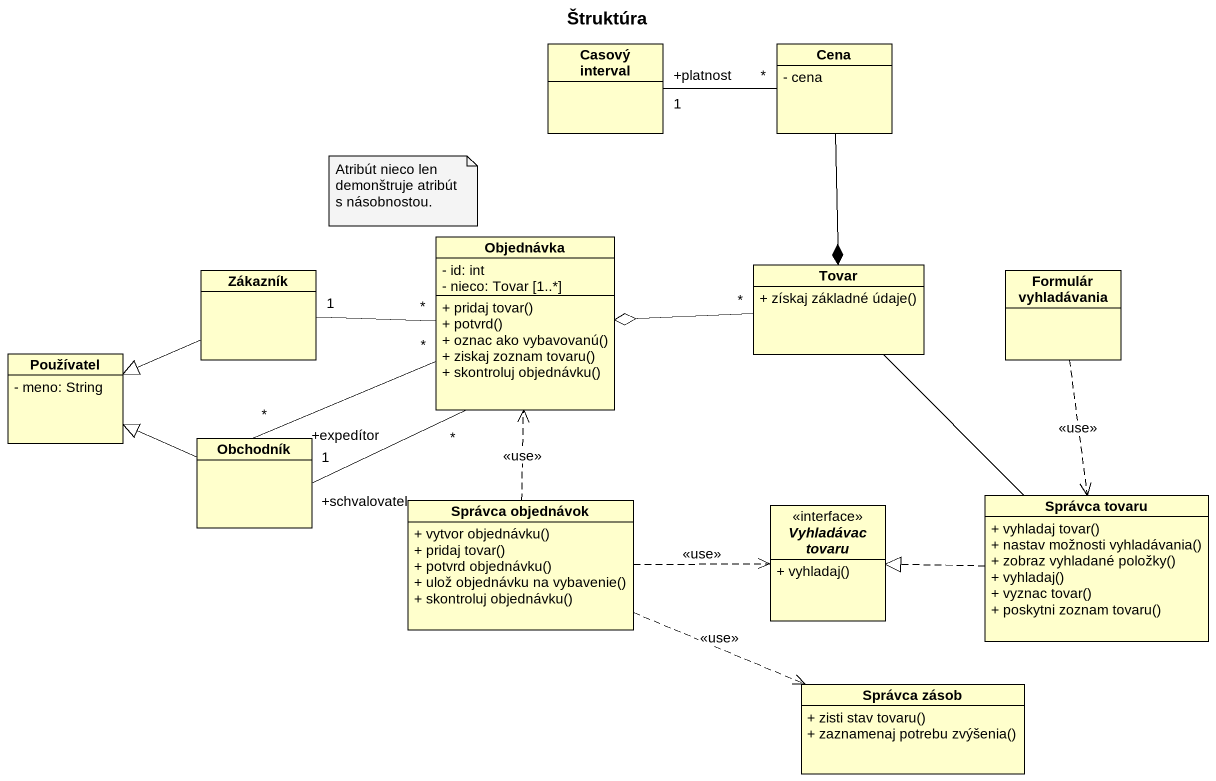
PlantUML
@startuml
title Štruktúra
hide circle
hide empty members
skinparam classAttributeIconSize 0
class "Casový interval" as Casový_interval
class Cena {
  - cena
}
class Objednávka {
  - id: int
  - nieco: Tovar [1..*]
  + pridaj tovar()
  + potvrd()
  + oznac ako vybavovanú()
  + ziskaj zoznam tovaru()
  + skontroluj objednávku()
}
class Tovar {
  + získaj základné údaje()
}
class Zákazník
class "Formulár vyhladávania" as Formulár_vyhladávania
class Používatel {
  - meno: String
}
class Obchodník
class "Správca tovaru" as Správca_tovaru {
  + vyhladaj tovar()
  + nastav možnosti vyhladávania()
  + zobraz vyhladané položky()
  + vyhladaj()
  + vyznac tovar()
  + poskytni zoznam tovaru()
}
class "Správca objednávok" as Správca_objednávok {
  + vytvor objednávku()
  + pridaj tovar()
  + potvrd objednávku()
  + ulož objednávku na vybavenie()
  + skontroluj objednávku()
}
interface "Vyhladávac tovaru" as Vyhladávac_tovaru {
  + vyhladaj()
}
class "Správca zásob" as Správca_zásob {
  + zisti stav tovaru()
  + zaznamenaj potrebu zvýšenia()
}
Cena "*" -left- "+platnost\n1" Casový_interval
Cena --* Tovar
Tovar "*" -left-o Objednávka
Zákazník "1" -right- "*" Objednávka
Zákazník -left-|> Používatel
Formulár_vyhladávania ..> Správca_tovaru : <<use>>
Obchodník "+schvalovatel\n1" -right- "*" Objednávka
Obchodník "+expedítor\n*" -right- "*" Objednávka
Obchodník -left-|> Používatel
Správca_tovaru -up- Tovar
Správca_tovaru .left.|> Vyhladávac_tovaru
Správca_objednávok .up.> Objednávka : <<use>>
Správca_objednávok .right.> Vyhladávac_tovaru : <<use>>
Správca_objednávok .right.> Správca_zásob : <<use>>
note as N1
  Atribút nieco len demonštruje atribút s násobnostou.
end note
@enduml
